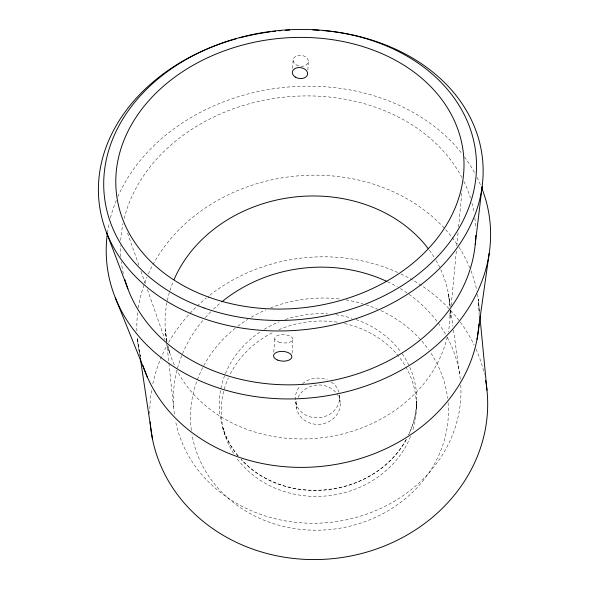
<?xml version="1.0" encoding="UTF-8"?>
<svg xmlns="http://www.w3.org/2000/svg" width="589" height="589" viewBox="0 0 589 589"><rect width="100%" height="100%" fill="white"/><g stroke="black" fill="none" stroke-linecap="round" stroke-linejoin="round"><path stroke-width="0.44" stroke-dasharray="2.94 2.21" d="M479.181 315.873L478.216 298.962L479.446 311.736M416.408 407.625L416.74 400.881C416.313 412.55 413.831 424.257 408.56 434.719M292.1 353.201L292.88 339.227M307.87 70.062L308.356 61.278M273.782 352.244L274.71 338.27M292.586 68.353L293.108 60.453M450.776 309.88L450.003 318.089L449.959 311.102M451.203 305.323L456.372 250.642M456.799 246.084L458.176 231.499M458.603 226.942L462.048 190.483M406.351 439.365C375.016 497.293 285.12 508.344 241.092 459.199M238.206 455.996C231.352 447.89 226.309 438.363 222.922 428.313L224.865 434.748M127.599 233.141L138.871 265.212M140.999 271.279L145.571 284.281M147.397 289.486L165.067 339.765M166.893 344.963L169.941 353.628L167.998 346.015M140.845 357.663L139.269 351.581L137.34 338.388L140.057 356.485M295.597 401.757L296.679 408.435M450.195 306.501L448.428 293.859L449.93 305.868M450.695 310.108L452.963 326.365M453.464 329.973L459.766 375.119M166.923 341.782L165.332 329.774L166.591 341.554M166.694 342.459L168.822 362.404M168.918 363.31L173.77 408.626M339.566 395.366L340.133 402.11M339.529 395.064A22.227 19.805 -7 0 1 311.272 417.145A22.227 19.805 -7 0 1 300.324 385.81M302.481 383.711A22.227 19.805 -7 0 1 327.307 379.912M331.283 382.062A22.227 19.805 -7 0 1 338.933 392.296M298.13 397.45A21.97 19.651 -7 0 1 335.2 391.692A21.97 19.651 -7 0 1 323.022 423.771A21.97 19.651 -7 0 1 297.114 400.122M344.536 323.545A97.745 87.533 -7 0 1 412.727 430.331M410.54 436.471A97.745 87.533 -7 0 1 329.715 495.577A97.745 87.533 -7 0 1 236.778 458.19M233.568 453.471A97.745 87.533 -7 0 1 228.363 377.961M230.299 373.912A97.745 87.533 -7 0 1 273.583 332.13M278.818 329.715A97.745 87.533 -7 0 1 338.881 322.448M402.169 353.79A98.9 88.232 -7 0 1 408.818 434.527M406.145 439.733A98.9 88.232 -7 0 1 241.306 459.656M238.008 455.886A98.9 88.232 -7 0 1 260.802 331.474M264.292 329.266A98.9 88.232 -7 0 1 279.127 321.822M285.393 319.488A98.9 88.232 -7 0 1 327.536 313.9M335.848 314.74A98.9 88.232 -7 0 1 352.067 318.303M355.992 319.584A98.9 88.232 -7 0 1 400.579 351.596M447.257 337.335A144.025 127.806 -7 0 1 460.326 379.611M460.775 385.096A144.025 127.806 -7 0 1 333.462 521.979A144.025 127.806 -7 0 1 175.603 421.422M174.381 414.185A144.025 127.806 -7 0 1 203.632 319.562M205.289 317.662A144.025 127.806 -7 0 1 211.068 311.529M213.49 309.166A144.025 127.806 -7 0 1 221.103 302.422M387.621 281.807A144.025 127.806 -7 0 1 397.391 286.909M400.299 288.625A144.025 127.806 -7 0 1 445.947 334.957M440.778 269.637A142.84 121.135 -7 0 1 449.952 306.302M450.129 310.653A142.84 121.135 -7 0 1 448.369 331.754M447.257 337.018A142.84 121.135 -7 0 1 322.588 437.664A142.84 121.135 -7 0 1 177.017 370.562M174.263 364.908A142.84 121.135 -7 0 1 167.755 345.699M166.856 341.429A142.84 121.135 -7 0 1 173.35 281.262M429.418 250.259A142.84 121.135 -7 0 1 434.27 257.452M436.044 260.426A142.84 121.135 -7 0 1 439.681 267.296M474.859 218.07A178.121 143.9 -7 0 1 475.713 228.385M123.366 273.649A178.121 143.9 -7 0 1 121.312 261.752M120.811 256.627A178.121 143.9 -7 0 1 120.502 245.517M120.723 240.4A178.121 143.9 -7 0 1 123.013 223.503M124.169 218.497A178.121 143.9 -7 0 1 280.96 97.509A178.121 143.9 -7 0 1 461.938 177.583M463.867 181.397A178.121 143.9 -7 0 1 470.478 198.044M471.899 202.962A178.121 143.9 -7 0 1 474.093 212.982M107.463 232.824A192.691 155.776 -7 0 1 109.274 222.752M110.474 217.775A192.691 155.776 -7 0 1 116.46 199.892M117.815 196.719A192.691 155.776 -7 0 1 279.296 87.952A192.691 155.776 -7 0 1 462.417 154.222M464.5 156.968A192.691 155.776 -7 0 1 475.073 173.608M477.038 177.399A192.691 155.776 -7 0 1 480.926 185.933M477.488 294.228A171.605 145.697 -7 0 1 479.306 313.311M140.27 356.087A171.605 145.697 -7 0 1 137.237 337.144M136.891 331.084A171.605 145.697 -7 0 1 137.723 312.133M138.312 307.87A171.605 145.697 -7 0 1 146.992 277.198M148.369 274.01A171.605 145.697 -7 0 1 295.568 176.096A171.605 145.697 -7 0 1 457.071 244.258M458.978 247.152A171.605 145.697 -7 0 1 469.786 267.752M471.06 270.947A171.605 145.697 -7 0 1 476.847 290.819M149.812 413.898A169.198 151.108 -7 0 1 151.667 389.896M152.823 383.778A169.198 151.108 -7 0 1 166.945 345.507M168.675 342.386A169.198 151.108 -7 0 1 206.29 298.019M209.839 295.177A169.198 151.108 -7 0 1 397.656 272.442M400.954 273.966A169.198 151.108 -7 0 1 474.101 344.918M475.971 348.953A169.198 151.108 -7 0 1 484.386 374.332M448.082 402.67A129.131 115.886 -7 0 1 333.794 529.121A129.131 115.886 -7 0 1 191.977 434.468M191.366 430.36A129.131 115.886 -7 0 1 235.188 328.279M237.86 326.196A129.131 115.886 -7 0 1 247.652 319.429M251.297 317.221A129.131 115.886 -7 0 1 265.801 309.866M270.565 307.892A129.131 115.886 -7 0 1 340.022 299.065M345.979 299.919A129.131 115.886 -7 0 1 362.662 303.747M365.916 304.756A129.131 115.886 -7 0 1 377.844 309.262M380.936 310.646A129.131 115.886 -7 0 1 428.475 349.549M431.06 353.326A129.131 115.886 -7 0 1 447.655 398.444M278.98 342.15A9.093 4.167 3.1 0 0 292.866 339.338A9.093 4.167 3.1 0 0 279.51 334.95A9.093 4.167 3.1 0 0 278.98 342.15M296.017 64.783A7.642 5.5 8 0 0 308.261 62.081A7.642 5.5 8 0 0 297.938 55.447A7.642 5.5 8 0 0 296.017 64.783"/><path stroke-width="0.88" d="M475.242 244.339L482.141 186.448M477.038 339.338L489.209 253.322M115.326 297.784L147.471 377.394M106.764 233.067L127.887 288.787M140.329 358.289L152.441 438.908M479.88 316.293L486.978 390.19M221.758 301.885A144.025 127.806 -7 0 1 386.855 281.446M174.02 279.657A142.84 121.135 -7 0 1 293.131 197.19A142.84 121.135 -7 0 1 428.38 248.86M322.603 30.525A192.942 149.908 -7 0 1 455.915 249.486A192.942 149.908 -7 0 1 138.798 279.849A192.942 149.908 -7 0 1 236.174 38.8M239.605 37.865A192.942 149.908 -7 0 1 270.204 31.843M272.862 31.504A192.942 149.908 -7 0 1 275.519 31.195M279.076 30.827A192.942 149.908 -7 0 1 280.85 30.665M285.297 30.311A192.942 149.908 -7 0 1 289.751 30.039M312.877 29.914A192.942 149.908 -7 0 1 319.076 30.26M475.779 235.335A178.121 143.9 -7 0 1 316.374 383.115A178.121 143.9 -7 0 1 124.868 279.554M481.566 187.508A192.691 155.776 -7 0 1 317.523 397.155A192.691 155.776 -7 0 1 107.345 233.664M479.041 323.891A171.605 145.697 -7 0 1 325.989 465.87A171.605 145.697 -7 0 1 142.906 365.43M485.623 380.494A169.198 151.108 -7 0 1 337.313 558.151A169.198 151.108 -7 0 1 150.151 421.96M208.528 297.055A174.631 135.168 -7 0 0 463.889 159.685A174.631 135.168 -7 0 0 197.278 62.942A174.631 135.168 -7 0 0 208.528 297.055M204.022 307.951A186.963 144.798 -7 0 0 476.339 159.553A186.963 144.798 -7 0 0 189.967 57.332A186.963 144.798 -7 0 0 204.022 307.951M295.266 77.041A7.701 5.463 8.3 0 0 307.576 74.369A7.701 5.463 8.3 0 0 297.128 67.757A7.701 5.463 8.3 0 0 295.266 77.041M277.794 360.137A9.188 4.859 3.8 0 0 291.886 356.919A9.188 4.859 3.8 0 0 278.494 351.751A9.188 4.859 3.8 0 0 277.794 360.137"/></g></svg>
